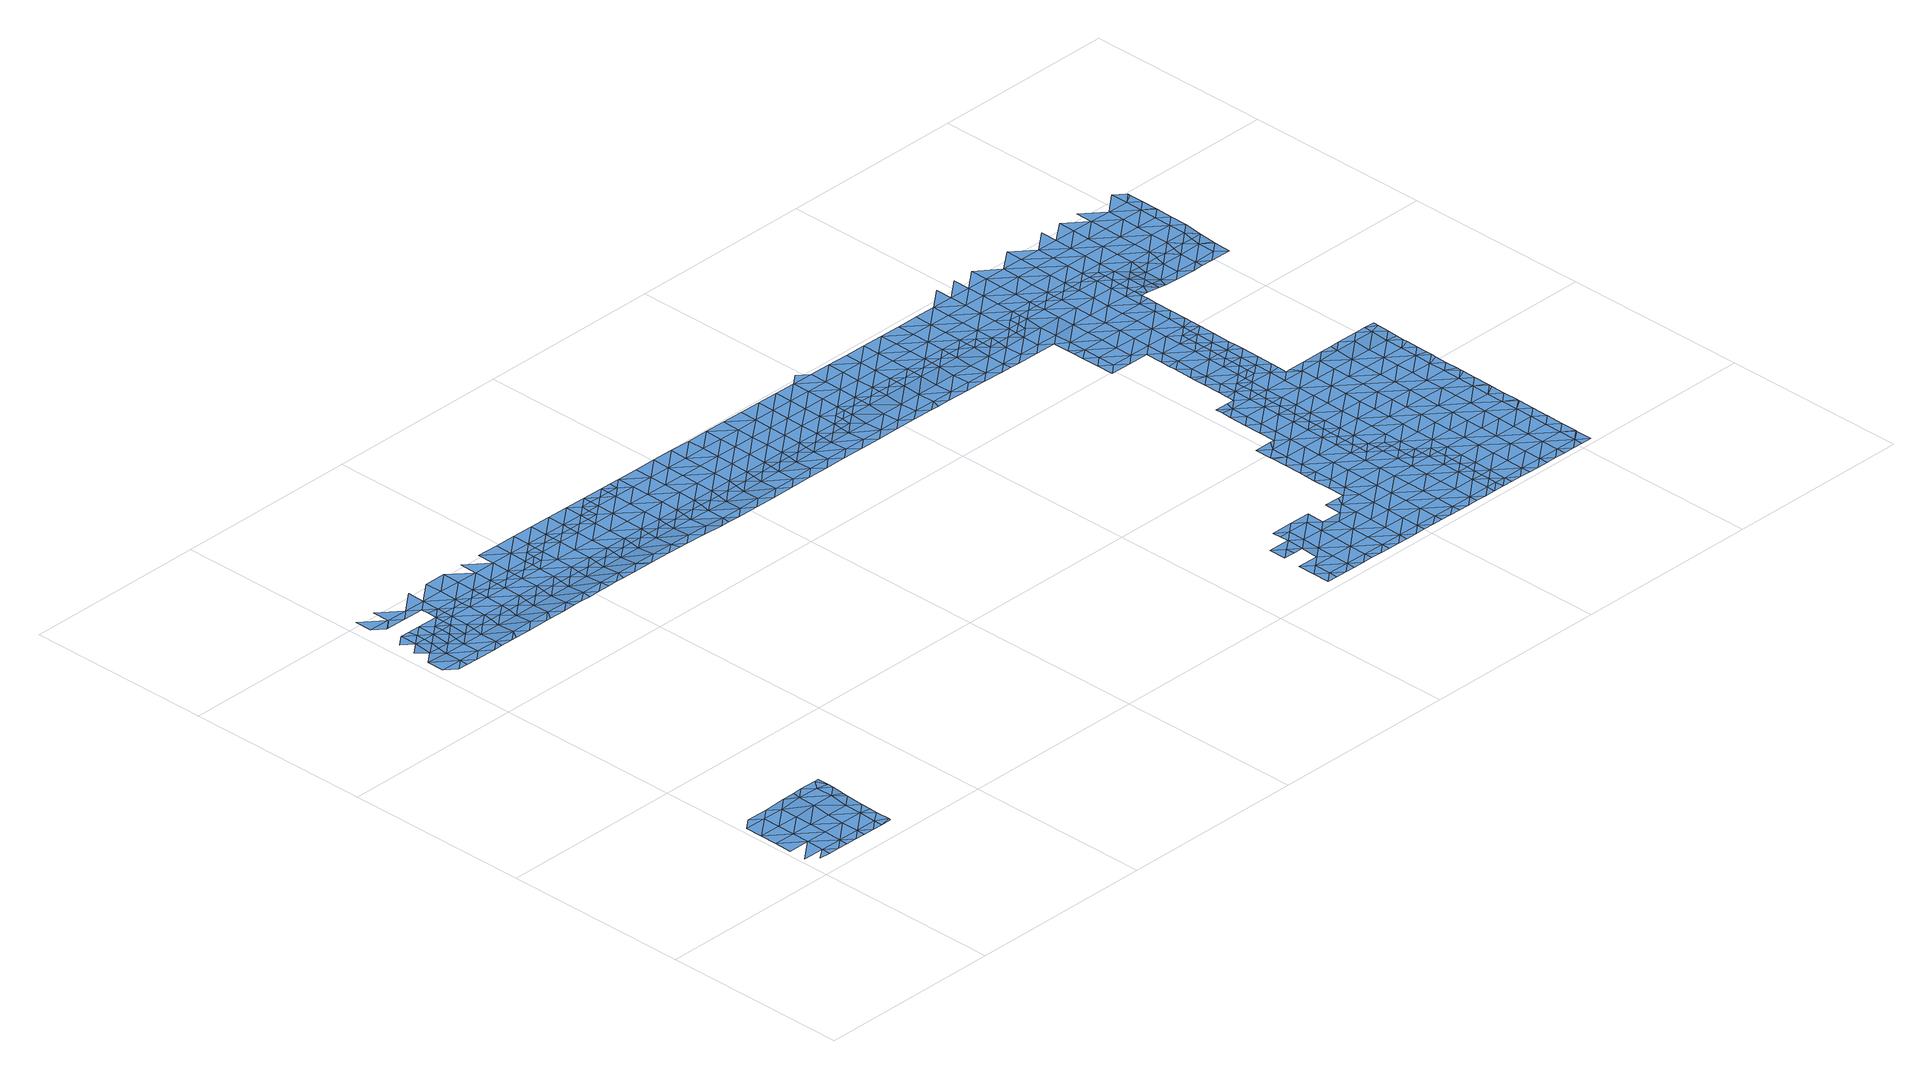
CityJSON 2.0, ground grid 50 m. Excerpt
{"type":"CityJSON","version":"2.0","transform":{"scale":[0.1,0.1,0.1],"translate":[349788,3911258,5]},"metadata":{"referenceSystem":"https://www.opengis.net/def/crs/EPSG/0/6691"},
"CityObjects":{
"waterbody1":{"type":"WaterBody","attributes":{"name":"7","class":"1140","function":"1","WaterBodyRiverFloodingRiskAttribute.description":"4","WaterBodyRiverFloodingRiskAttribute.rankOrg":"2","WaterBodyRiverFloodingRiskAttribute.adminType":"2","WaterBodyRiverFloodingRiskAttribute.scale":"L2"},"geometry":[{"type":"MultiSurface","lod":"1","boundaries":[[[0,1,2]],[[3,4,5]],[[6,1,5]],[[0,7,1]],[[8,3,9]],[[3,5,9]],[[9,10,8]],[[1,11,5]],[[11,1,7]],[[12,8,13]],[[13,8,10]],[[12,13,14]],[[5,15,9]],[[11,7,16]],[[5,11,15]],[[9,17,10]],[[13,18,14]],[[16,19,11]],[[9,15,20]],[[10,21,13]],[[19,22,11]],[[9,20,17]],[[11,23,15]],[[22,23,11]],[[21,10,17]],[[13,21,18]],[[15,23,20]],[[24,22,19]],[[24,25,22]],[[26,27,20]],[[17,27,21]],[[20,23,26]],[[17,20,27]],[[18,21,28]],[[25,29,22]],[[30,23,22]],[[21,31,28]],[[23,30,26]],[[31,21,27]],[[29,25,32]],[[30,22,29]],[[33,28,31]],[[32,34,29]],[[27,26,35]],[[27,36,31]],[[26,30,35]],[[35,36,27]],[[37,30,29]],[[38,33,31]],[[34,32,39]],[[37,29,34]],[[40,38,31]],[[37,41,30]],[[35,30,42]],[[40,31,36]],[[30,41,42]],[[36,35,43]],[[35,42,43]],[[40,44,38]],[[36,45,40]],[[46,36,43]],[[36,46,45]],[[47,40,45]],[[40,47,44]],[[44,47,48]]]}]},
"waterbody2":{"type":"WaterBody","attributes":{"name":"7","class":"1140","function":"1","WaterBodyRiverFloodingRiskAttribute.description":"4","WaterBodyRiverFloodingRiskAttribute.rankOrg":"1","WaterBodyRiverFloodingRiskAttribute.adminType":"2","WaterBodyRiverFloodingRiskAttribute.scale":"L2"},"geometry":[{"type":"MultiSurface","lod":"1","boundaries":[[[49,50,51]],[[49,51,52]],[[49,52,53]],[[54,50,49]],[[55,50,54]],[[56,57,58]],[[49,53,59]],[[60,55,54]],[[61,62,56]],[[56,62,57]],[[63,49,59]],[[54,49,63]],[[60,54,64]],[[57,62,65]],[[61,66,62]],[[64,54,67]],[[59,68,63]],[[54,63,67]],[[69,65,62]],[[69,62,66]],[[70,64,67]],[[68,71,63]],[[72,69,66]],[[67,73,70]],[[72,66,74]],[[67,63,71]],[[75,71,68]],[[76,73,67]],[[74,77,72]],[[78,69,72]],[[76,67,71]],[[75,79,71]],[[80,78,72]],[[80,72,77]],[[81,73,76]],[[82,76,71]],[[83,81,76]],[[71,79,82]],[[82,84,76]],[[79,85,82]],[[83,76,84]],[[85,86,82]],[[87,83,84]],[[88,84,82]],[[88,82,86]],[[87,84,89]],[[90,89,84]],[[90,84,88]],[[86,91,88]],[[92,89,90]],[[93,90,88]],[[94,92,90]],[[95,93,91]],[[88,91,93]],[[96,94,90]],[[96,90,93]],[[93,95,97]],[[98,94,96]],[[99,96,93]],[[97,99,93]],[[100,98,96]],[[101,99,97]],[[96,102,100]],[[102,96,99]],[[103,99,101]],[[104,100,102]],[[105,102,99]],[[103,105,99]],[[106,104,102]],[[107,105,103]],[[108,102,105]],[[106,102,108]],[[105,107,109]],[[110,106,108]],[[111,108,105]],[[108,112,110]],[[105,109,111]],[[113,112,108]],[[111,113,108]],[[109,114,111]],[[115,111,114]],[[116,112,113]],[[117,111,115]],[[118,116,113]],[[113,111,117]],[[119,117,115]],[[120,118,113]],[[117,120,113]],[[119,121,117]],[[122,118,120]],[[123,122,120]],[[120,117,124]],[[117,121,124]],[[125,123,120]],[[121,126,124]],[[120,124,125]],[[126,127,124]],[[128,123,125]],[[129,125,124]],[[129,124,127]],[[130,128,125]],[[131,130,125]],[[127,132,129]],[[125,129,131]],[[133,130,131]],[[134,131,129]],[[132,134,129]],[[135,133,131]],[[136,134,132]],[[137,131,134]],[[135,131,137]],[[138,134,136]],[[139,135,137]],[[140,137,134]],[[138,140,134]],[[137,141,139]],[[142,141,137]],[[140,142,137]],[[140,138,143]],[[144,141,142]],[[145,142,140]],[[143,145,140]],[[146,144,142]],[[145,147,142]],[[148,145,143]],[[142,147,146]],[[149,146,147]],[[150,147,145]],[[150,145,148]],[[147,151,149]],[[152,150,148]],[[153,151,147]],[[153,147,150]],[[154,150,152]],[[155,151,153]],[[156,153,150]],[[157,155,153]],[[150,154,156]],[[158,157,153]],[[158,153,156]],[[154,159,156]],[[160,157,158]],[[161,156,159]],[[162,160,158]],[[158,156,161]],[[163,162,158]],[[163,158,161]],[[159,164,161]],[[165,162,163]],[[166,163,161]],[[166,161,164]],[[163,167,165]],[[168,167,163]],[[166,168,163]],[[166,164,169]],[[170,167,168]],[[171,168,166]],[[171,166,169]],[[170,168,172]],[[171,173,168]],[[174,171,169]],[[172,168,173]],[[175,172,173]],[[176,173,171]],[[176,171,174]],[[173,177,175]],[[173,178,177]],[[173,176,178]],[[176,174,179]],[[180,177,178]],[[181,178,176]],[[182,180,178]],[[176,179,181]],[[183,182,178]],[[183,178,181]],[[179,184,181]],[[185,182,183]],[[186,181,184]],[[187,185,183]],[[183,181,186]],[[183,188,187]],[[188,183,186]],[[184,189,186]],[[190,191,192]],[[192,191,193]],[[194,187,188]],[[195,188,186]],[[195,186,189]],[[196,193,197]],[[193,191,197]],[[190,198,191]],[[194,188,199]],[[195,200,188]],[[201,195,189]],[[202,196,197]],[[198,203,191]],[[199,188,200]],[[204,205,206]],[[197,191,203]],[[205,204,207]],[[208,202,197]],[[209,199,200]],[[210,200,195]],[[198,211,203]],[[201,210,195]],[[212,205,207]],[[213,206,205]],[[197,203,208]],[[211,214,203]],[[209,200,215]],[[213,205,212]],[[210,216,200]],[[202,217,212]],[[218,210,201]],[[202,208,217]],[[200,216,215]],[[219,213,212]],[[220,203,214]],[[203,221,208]],[[219,212,217]],[[221,217,208]],[[213,222,223]],[[219,222,213]],[[224,225,226]],[[226,215,227]],[[215,216,227]],[[214,228,220]],[[221,203,220]],[[229,223,222]],[[230,216,210]],[[224,226,227]],[[231,210,218]],[[221,232,217]],[[217,233,219]],[[228,234,220]],[[235,229,222]],[[227,236,224]],[[219,237,222]],[[238,231,218]],[[227,216,230]],[[239,221,220]],[[233,237,219]],[[210,231,230]],[[217,232,233]],[[237,235,222]],[[227,240,236]],[[220,234,239]],[[241,232,221]],[[227,230,240]],[[234,242,239]],[[238,243,231]],[[244,241,221]],[[245,230,231]],[[244,221,239]],[[232,241,233]],[[246,236,240]],[[242,247,239]],[[248,235,237]],[[230,245,240]],[[237,233,249]],[[246,240,250]],[[231,243,245]],[[248,237,249]],[[239,251,244]],[[252,233,241]],[[238,253,243]],[[245,254,240]],[[249,233,252]],[[239,247,251]],[[244,255,241]],[[250,240,254]],[[251,255,244]],[[247,256,251]],[[257,249,252]],[[258,245,243]],[[259,252,241]],[[260,243,253]],[[261,250,254]],[[256,262,251]],[[263,259,241]],[[263,241,255]],[[245,264,254]],[[260,253,265]],[[258,264,245]],[[261,254,266]],[[243,260,258]],[[257,252,259]],[[251,267,255]],[[265,268,260]],[[251,262,269]],[[266,254,264]],[[255,270,263]],[[271,257,259]],[[272,257,271]],[[262,273,269]],[[260,274,258]],[[251,269,267]],[[275,259,263]],[[274,260,268]],[[276,266,264]],[[273,277,269]],[[270,255,267]],[[275,271,259]],[[272,271,278]],[[279,264,258]],[[280,274,268]],[[275,263,270]],[[276,264,281]],[[282,258,274]],[[278,271,283]],[[284,269,277]],[[284,285,269]],[[271,286,283]],[[258,282,279]],[[281,264,279]],[[287,284,277]],[[286,271,275]],[[267,269,285]],[[270,267,285]],[[288,282,274]],[[289,275,270]],[[290,274,280]],[[291,281,279]],[[283,292,293]],[[287,294,284]],[[283,286,292]],[[295,270,285]],[[296,297,293]],[[279,298,291]],[[296,293,292]],[[288,274,290]],[[299,285,284]],[[289,270,295]],[[300,301,297]],[[280,302,290]],[[279,282,303]],[[286,275,304]],[[300,297,296]],[[304,275,289]],[[284,294,299]],[[305,301,300]],[[292,286,304]],[[282,288,303]],[[298,279,303]],[[306,288,290]],[[294,307,299]],[[302,306,290]],[[308,305,309]],[[295,285,310]],[[305,300,309]],[[295,311,289]],[[312,313,308]],[[314,292,304]],[[315,298,303]],[[285,299,310]],[[309,312,308]],[[296,292,316]],[[296,317,300]],[[313,312,318]],[[319,303,288]],[[307,320,299]],[[316,292,314]],[[311,295,310]],[[300,317,309]],[[312,321,318]],[[303,322,315]],[[289,323,304]],[[324,318,321]],[[317,296,316]],[[299,325,310]],[[326,289,311]],[[302,327,306]],[[288,306,319]],[[317,328,309]],[[309,329,312]],[[303,330,322]],[[299,320,325]],[[310,331,311]],[[289,326,323]],[[314,332,316]],[[303,319,330]],[[324,321,333]],[[314,304,332]],[[320,334,325]],[[327,335,306]],[[336,333,321]],[[331,310,325]],[[337,326,311]],[[304,323,332]],[[306,338,319]],[[339,322,330]],[[316,340,317]],[[309,328,329]],[[332,340,316]],[[341,336,321]],[[321,312,341]],[[338,330,319]],[[334,342,325]],[[337,323,326]],[[343,335,327]],[[344,311,331]],[[317,345,328]],[[312,329,341]],[[330,346,339]],[[340,345,317]],[[338,306,335]],[[337,311,344]],[[325,347,331]],[[345,348,328]],[[328,349,329]],[[343,350,335]],[[330,351,346]],[[325,342,352]],[[353,336,354]],[[332,323,355]],[[336,341,354]],[[356,344,331]],[[330,338,351]],[[329,349,341]],[[323,337,355]],[[357,345,340]],[[342,358,352]],[[347,325,352]],[[350,359,335]],[[347,356,331]],[[356,337,344]],[[360,353,361]],[[340,332,362]],[[353,354,361]],[[362,332,355]],[[335,363,338]],[[364,346,351]],[[328,348,349]],[[365,357,340]],[[338,366,351]],[[360,367,368]],[[369,348,345]],[[359,363,335]],[[367,360,361]],[[358,370,352]],[[371,369,345]],[[372,373,341]],[[345,357,371]],[[337,374,355]],[[375,364,351]],[[376,377,368]],[[356,374,337]],[[378,361,354]],[[340,362,365]],[[379,359,350]],[[380,375,351]],[[341,349,372]],[[354,341,373]],[[369,381,348]],[[338,363,366]],[[358,382,370]],[[355,383,362]],[[351,366,380]],[[381,384,348]],[[348,384,349]],[[347,352,385]],[[368,367,376]],[[385,352,370]],[[386,377,376]],[[374,387,355]],[[388,356,347]],[[389,367,361]],[[390,357,365]],[[383,391,362]],[[392,388,347]],[[384,393,349]],[[392,347,385]],[[391,394,362]],[[362,394,365]],[[395,386,376]],[[355,387,383]],[[393,396,349]],[[378,354,373]],[[378,389,361]],[[397,366,363]],[[389,376,367]],[[372,349,396]],[[398,390,365]],[[399,374,356]],[[400,399,356]],[[396,401,372]],[[402,373,372]],[[379,403,359]],[[400,356,388]],[[398,365,394]],[[401,402,372]],[[398,404,390]],[[359,405,363]],[[363,406,397]],[[407,383,387]],[[399,408,374]],[[409,387,374]],[[395,376,410]],[[411,412,413]],[[414,410,376]],[[408,409,374]],[[389,414,376]],[[415,378,373]],[[416,415,373]],[[405,406,363]],[[373,402,416]],[[417,403,379]],[[409,418,387]],[[387,419,407]],[[420,421,412]],[[411,420,412]],[[418,419,387]],[[415,422,378]],[[423,389,378]],[[359,403,405]],[[413,424,411]],[[422,423,378]],[[414,425,410]],[[425,426,427]],[[421,428,429]],[[420,428,421]],[[423,430,389]],[[431,414,389]],[[427,410,425]],[[430,431,389]],[[432,406,405]],[[433,429,428]],[[434,420,411]],[[425,435,426]],[[426,435,436]],[[417,437,403]],[[428,438,433]],[[431,439,414]],[[433,438,417]],[[434,411,424]],[[439,440,414]],[[414,440,425]],[[403,441,405]],[[436,442,443]],[[432,405,444]],[[438,437,417]],[[440,445,425]],[[443,442,446]],[[442,436,435]],[[445,447,425]],[[448,449,446]],[[428,420,450]],[[435,425,447]],[[441,403,437]],[[428,451,438]],[[424,452,434]],[[420,434,450]],[[444,405,441]],[[446,442,448]],[[449,453,454]],[[451,428,450]],[[454,453,455]],[[449,448,453]],[[456,444,441]],[[442,435,457]],[[458,444,456]],[[435,447,457]],[[459,460,438]],[[452,461,434]],[[459,438,451]],[[455,462,452]],[[463,458,464]],[[464,458,456]],[[437,438,460]],[[437,465,441]],[[457,447,466]],[[455,453,462]],[[467,442,457]],[[460,465,437]],[[448,468,453]],[[462,461,452]],[[448,442,468]],[[441,465,456]],[[450,434,469]],[[456,470,464]],[[468,442,467]],[[466,471,457]],[[472,459,451]],[[453,473,462]],[[434,461,469]],[[468,473,453]],[[451,450,472]],[[474,470,456]],[[471,466,475]],[[471,476,457]],[[472,450,469]],[[467,457,476]],[[459,477,460]],[[476,478,467]],[[462,479,461]],[[472,477,459]],[[456,465,474]],[[478,480,467]],[[468,467,480]],[[462,473,481]],[[480,482,468]],[[477,483,460]],[[460,484,465]],[[485,470,474]],[[482,486,468]],[[468,486,473]],[[483,484,460]],[[462,481,479]],[[465,484,474]],[[469,461,487]],[[488,489,473]],[[473,489,481]],[[474,490,485]],[[487,461,479]],[[472,469,487]],[[473,486,488]],[[489,491,481]],[[492,490,474]],[[491,493,481]],[[481,493,479]],[[477,472,494]],[[494,472,487]],[[474,484,492]],[[495,487,479]],[[496,497,477]],[[493,495,479]],[[496,477,494]],[[483,477,497]],[[498,490,492]],[[499,494,487]],[[484,500,492]],[[484,483,500]],[[495,493,501]],[[502,499,487]],[[502,487,495]],[[494,499,496]],[[498,492,503]],[[483,497,500]],[[504,503,492]],[[501,505,495]],[[496,506,497]],[[492,500,504]],[[495,507,502]],[[508,507,495]],[[508,495,505]],[[506,496,499]],[[506,509,497]],[[497,510,500]],[[511,499,502]],[[512,503,504]],[[507,511,502]],[[509,510,497]],[[513,506,499]],[[513,499,511]],[[512,504,514]],[[504,500,515]],[[513,516,506]],[[515,500,510]],[[504,515,514]],[[509,506,517]],[[517,506,516]],[[517,518,509]],[[509,519,510]],[[509,518,519]],[[520,514,515]],[[521,522,510]],[[510,522,515]],[[510,519,521]],[[523,520,515]],[[522,523,515]],[[523,524,520]]]}]},
"waterbody3":{"type":"WaterBody","attributes":{"name":"7","class":"1140","function":"1","WaterBodyRiverFloodingRiskAttribute.description":"4","WaterBodyRiverFloodingRiskAttribute.rankOrg":"2","WaterBodyRiverFloodingRiskAttribute.adminType":"2","WaterBodyRiverFloodingRiskAttribute.scale":"L2"},"geometry":[{"type":"MultiSurface","lod":"1","boundaries":[[[56,525,55]],[[526,56,55]],[[526,55,60]],[[61,56,526]],[[60,64,526]],[[526,66,61]],[[526,64,66]],[[66,64,527]],[[527,64,70]],[[74,66,527]],[[70,73,527]],[[77,74,527]],[[73,77,527]],[[528,77,73]],[[81,528,73]],[[77,529,80]],[[528,529,77]],[[78,80,529]],[[81,83,528]],[[530,78,529]],[[531,528,83]],[[532,530,529]],[[529,528,531]],[[531,83,87]],[[533,529,531]],[[532,529,533]],[[87,89,531]],[[534,532,533]],[[533,531,535]],[[531,89,535]],[[534,533,536]],[[92,535,89]],[[537,536,533]],[[533,535,537]],[[92,94,535]],[[538,536,537]],[[539,537,535]],[[539,535,94]],[[540,538,537]],[[98,539,94]],[[540,537,541]],[[537,539,541]],[[98,100,539]],[[542,540,541]],[[543,539,100]],[[541,539,543]],[[542,541,544]],[[100,104,543]],[[544,541,545]],[[541,543,545]],[[104,106,543]],[[546,544,545]],[[547,543,106]],[[545,543,547]],[[546,545,548]],[[547,106,110]],[[548,545,549]],[[545,547,549]],[[110,112,547]],[[550,548,549]],[[112,551,547]],[[549,547,551]],[[550,549,552]],[[116,551,112]],[[549,553,552]],[[549,551,553]],[[116,118,551]],[[554,552,555]],[[552,553,555]],[[556,554,555]],[[551,557,553]],[[557,551,118]],[[558,556,555]],[[122,557,118]],[[555,559,558]],[[553,557,560]],[[555,553,561]],[[122,123,557]],[[561,553,560]],[[559,555,561]],[[557,562,560]],[[562,557,123]],[[563,559,561]],[[128,562,123]],[[563,561,564]],[[560,562,565]],[[561,560,566]],[[128,130,562]],[[561,566,564]],[[560,565,566]],[[562,567,565]],[[567,562,130]],[[568,564,566]],[[133,567,130]],[[568,566,569]],[[565,567,570]],[[566,565,571]],[[133,135,567]],[[571,565,570]],[[569,566,571]],[[567,572,570]],[[572,567,135]],[[573,569,571]],[[574,571,570]],[[572,135,139]],[[573,571,575]],[[570,572,576]],[[139,141,572]],[[571,574,575]],[[570,576,574]],[[141,577,572]],[[572,578,576]],[[579,575,580]],[[575,574,580]],[[581,579,580]],[[576,578,574]],[[144,577,141]],[[582,581,580]],[[572,577,578]],[[583,580,574]],[[584,582,580]],[[144,146,577]],[[585,574,578]],[[583,584,580]],[[583,574,585]],[[586,577,146]],[[586,587,577]],[[587,585,578]],[[578,577,587]],[[588,584,583]],[[146,149,586]],[[589,583,585]],[[149,151,586]],[[588,583,590]],[[585,587,591]],[[589,585,591]],[[151,592,586]],[[590,583,589]],[[586,593,587]],[[587,593,591]],[[155,592,151]],[[594,590,589]],[[595,590,594]],[[586,592,593]],[[155,157,592]],[[591,593,596]],[[589,591,597]],[[597,591,596]],[[594,589,597]],[[598,592,157]],[[160,598,157]],[[593,592,599]],[[594,597,600]],[[596,593,599]],[[592,598,599]],[[160,162,598]],[[601,596,599]],[[602,600,597]],[[597,596,603]],[[603,596,601]],[[604,598,162]],[[598,605,599]],[[605,601,599]],[[165,604,162]],[[597,603,602]],[[606,603,601]],[[598,604,605]],[[165,167,604]],[[606,601,605]],[[607,602,603]],[[167,608,604]],[[609,605,604]],[[610,603,606]],[[607,603,610]],[[611,606,605]],[[170,608,167]],[[611,610,606]],[[604,608,609]],[[170,172,608]],[[611,605,609]],[[612,607,610]],[[613,612,610]],[[613,610,611]],[[614,615,608]],[[608,172,614]],[[609,608,615]],[[614,172,175]],[[615,616,609]],[[617,613,611]],[[611,609,616]],[[175,177,614]],[[616,617,611]],[[618,612,613]],[[177,619,614]],[[620,615,614]],[[618,613,617]],[[615,621,616]],[[177,180,619]],[[614,619,620]],[[180,182,619]],[[615,620,621]],[[617,616,622]],[[622,616,621]],[[618,617,622]],[[623,620,619]],[[624,619,182]],[[185,624,182]],[[618,622,625]],[[623,619,624]],[[621,620,626]],[[185,187,624]],[[626,620,623]],[[627,625,622]],[[622,621,627]],[[627,621,626]],[[628,624,187]],[[624,629,623]],[[625,627,630]],[[187,194,628]],[[629,624,628]],[[629,631,623]],[[626,623,631]],[[626,632,627]],[[194,199,628]],[[627,633,630]],[[634,629,628]],[[626,631,632]],[[628,199,635]],[[636,631,629]],[[627,632,633]],[[635,199,209]],[[628,635,634]],[[209,215,635]],[[629,634,636]],[[632,631,637]],[[225,634,635]],[[226,225,635]],[[637,638,632]],[[635,215,226]],[[631,636,637]],[[633,632,638]],[[639,634,225]],[[639,640,634]],[[636,634,640]],[[636,641,637]],[[639,225,224]],[[640,641,636]],[[224,236,639]],[[641,642,637]],[[638,637,642]],[[236,643,639]],[[644,640,639]],[[640,644,641]],[[236,246,643]],[[639,643,644]],[[641,645,642]],[[644,645,641]],[[246,250,643]],[[646,644,643]],[[647,642,648]],[[642,645,648]],[[643,250,649]],[[649,250,261]],[[646,643,649]],[[646,650,644]],[[645,644,650]],[[645,651,648]],[[261,266,649]],[[645,650,651]],[[649,652,646]],[[649,266,653]],[[654,650,646]],[[653,266,276]],[[652,649,653]],[[650,654,651]],[[276,281,653]],[[654,646,652]],[[651,654,655]],[[652,653,656]],[[653,281,656]],[[652,657,654]],[[656,281,291]],[[652,656,658]],[[654,659,655]],[[291,298,656]],[[652,658,657]],[[659,654,657]],[[298,660,656]],[[658,656,660]],[[660,298,315]],[[657,658,661]],[[658,660,661]],[[315,322,660]],[[657,661,662]],[[659,657,663]],[[663,657,662]],[[322,664,660]],[[665,662,661]],[[661,660,665]],[[322,339,664]],[[660,664,665]],[[662,666,663]],[[339,346,664]],[[662,665,666]],[[667,665,664]],[[346,667,664]],[[663,666,668]],[[665,669,666]],[[346,364,667]],[[670,669,665]],[[666,669,668]],[[665,667,670]],[[364,375,667]],[[671,375,380]],[[380,366,671]],[[668,669,672]],[[366,397,671]],[[670,667,673]],[[667,375,673]],[[375,671,673]],[[397,406,671]],[[669,670,674]],[[674,670,673]],[[675,676,669]],[[406,677,671]],[[671,677,673]],[[669,674,675]],[[672,669,676]],[[432,677,406]],[[678,673,677]],[[674,679,675]],[[674,673,679]],[[679,673,678]],[[432,458,677]],[[675,680,676]],[[458,432,444]],[[458,463,677]],[[678,677,463]],[[680,675,679]],[[676,680,681]],[[679,678,682]],[[683,676,681]],[[678,463,682]],[[682,463,464]],[[684,681,680]],[[679,682,685]],[[680,679,686]],[[464,470,682]],[[686,679,685]],[[687,685,682]],[[684,680,686]],[[470,687,682]],[[688,681,684]],[[685,689,686]],[[485,687,470]],[[687,689,685]],[[690,684,686]],[[689,691,686]],[[485,490,687]],[[490,692,687]],[[687,692,689]],[[686,691,690]],[[693,684,690]],[[498,692,490]],[[692,694,689]],[[689,695,691]],[[694,695,689]],[[691,695,690]],[[498,503,692]],[[693,690,696]],[[696,690,695]],[[692,697,694]],[[698,697,692]],[[692,503,698]],[[694,697,695]],[[512,698,503]],[[695,699,696]],[[697,699,695]],[[512,514,698]],[[700,697,698]],[[696,699,701]],[[700,699,697]],[[702,696,701]],[[698,514,703]],[[517,704,518]],[[514,520,703]],[[698,703,700]],[[699,705,701]],[[518,706,519]],[[518,704,706]],[[520,524,703]],[[707,702,701]],[[521,708,522]],[[521,519,708]],[[699,700,705]],[[704,709,706]],[[519,706,708]],[[524,710,703]],[[708,711,522]],[[707,701,705]],[[711,524,523]],[[703,712,700]],[[713,708,706]],[[523,522,711]],[[714,706,709]],[[712,705,700]],[[711,710,524]],[[706,714,713]],[[715,711,708]],[[716,715,708]],[[712,703,710]],[[708,713,716]],[[707,705,717]],[[711,718,710]],[[718,711,715]],[[705,712,717]],[[718,719,710]],[[710,720,712]],[[707,717,721]],[[715,722,718]],[[719,720,710]],[[720,717,712]],[[723,707,721]],[[722,724,718]],[[718,725,719]],[[725,718,724]],[[717,720,726]],[[721,717,727]],[[719,728,720]],[[717,726,727]],[[724,729,725]],[[730,721,727]],[[720,731,726]],[[719,725,728]],[[729,732,725]],[[720,728,731]],[[731,733,726]],[[726,734,727]],[[734,730,727]],[[735,736,725]],[[725,732,735]],[[728,736,731]],[[726,733,734]],[[728,725,736]],[[732,737,735]],[[731,738,733]],[[737,739,735]],[[731,736,740]],[[734,733,738]],[[739,741,735]],[[742,736,735]],[[731,740,738]],[[743,734,744]],[[745,741,739]],[[734,738,744]],[[742,735,741]],[[740,736,742]],[[745,746,741]],[[738,747,744]],[[740,742,748]],[[738,740,747]],[[749,742,741]],[[746,749,741]],[[740,748,747]],[[749,750,742]],[[742,750,748]],[[751,752,744]],[[744,747,751]],[[753,747,748]],[[750,753,748]],[[754,747,753]],[[751,747,755]],[[747,754,755]],[[756,752,751]],[[751,755,757]],[[756,751,757]]]}]},
"waterbody4":{"type":"WaterBody","attributes":{"name":"7","class":"1140","function":"1","WaterBodyRiverFloodingRiskAttribute.description":"4","WaterBodyRiverFloodingRiskAttribute.rankOrg":"1","WaterBodyRiverFloodingRiskAttribute.adminType":"2","WaterBodyRiverFloodingRiskAttribute.scale":"L2"},"geometry":[{"type":"MultiSurface","lod":"1","boundaries":[[[758,759,760]],[[760,759,761]],[[762,759,758]],[[763,759,762]],[[759,764,765]],[[764,759,763]],[[764,763,766]],[[530,767,78]],[[768,767,766]],[[768,78,767]],[[769,770,764]],[[764,766,769]],[[767,769,766]],[[530,532,767]],[[767,771,769]],[[771,767,532]],[[771,532,534]],[[772,769,771]],[[534,536,771]],[[773,769,772]],[[771,774,772]],[[771,536,775]],[[776,773,772]],[[538,775,536]],[[774,771,775]],[[538,540,775]],[[772,774,776]],[[777,774,775]],[[778,775,540]],[[777,776,774]],[[778,540,542]],[[777,775,778]],[[542,544,778]],[[779,780,777]],[[778,544,781]],[[777,778,779]],[[781,544,546]],[[778,781,779]],[[546,548,781]],[[782,779,781]],[[781,548,783]],[[779,782,784]],[[783,548,550]],[[782,781,783]],[[550,554,783]],[[785,784,782]],[[556,782,783]],[[554,556,783]],[[550,552,554]],[[786,785,782]],[[787,782,556]],[[787,556,558]],[[786,782,787]],[[558,559,787]],[[559,788,787]],[[789,786,787]],[[788,559,563]],[[789,787,788]],[[563,564,788]],[[788,564,790]],[[789,788,791]],[[564,568,790]],[[788,790,791]],[[568,569,790]],[[792,791,790]],[[790,569,793]],[[793,569,573]],[[792,790,793]],[[573,575,793]],[[581,792,793]],[[579,581,793]],[[793,575,579]],[[794,792,581]],[[794,581,582]],[[582,584,794]],[[795,794,584]],[[588,795,584]],[[588,590,795]],[[795,590,595]]]}]},
"waterbody5":{"type":"WaterBody","attributes":{"name":"7","class":"1140","function":"1","WaterBodyRiverFloodingRiskAttribute.description":"4","WaterBodyRiverFloodingRiskAttribute.rankOrg":"2","WaterBodyRiverFloodingRiskAttribute.adminType":"2","WaterBodyRiverFloodingRiskAttribute.scale":"L2"},"geometry":[{"type":"MultiSurface","lod":"1","boundaries":[[[796,797,798]],[[799,797,796]],[[800,797,799]],[[801,797,800]],[[801,800,802]],[[802,800,803]],[[804,802,803]],[[802,804,805]],[[804,806,805]],[[804,807,806]],[[806,807,808]],[[807,809,808]],[[810,809,807]],[[810,811,809]],[[812,811,810]],[[812,813,811]],[[812,388,813]],[[400,388,812]],[[408,399,814]],[[812,814,399]],[[814,409,408]],[[814,815,409]],[[810,815,814]],[[799,815,810]],[[418,409,815]],[[407,419,816]],[[419,796,816]],[[815,796,419]],[[407,816,383]],[[391,383,816]],[[357,390,817]],[[398,394,818]],[[818,394,816]],[[819,820,821]],[[819,822,820]],[[823,822,824]],[[824,825,823]],[[826,827,825]],[[826,828,827]],[[829,827,828]],[[829,830,827]],[[831,830,829]],[[830,831,808]],[[831,832,808]],[[833,834,835]],[[834,833,836]],[[837,838,836]],[[837,839,838]],[[840,841,842]],[[843,844,840]],[[843,845,844]],[[846,847,848]],[[847,846,849]],[[486,849,846]],[[482,849,486]],[[482,480,849]],[[466,447,850]],[[447,445,850]],[[445,440,850]],[[488,846,489]],[[846,851,489]],[[491,489,851]],[[505,501,851]],[[848,505,851]],[[817,369,371]],[[852,853,854]],[[854,853,855]],[[853,856,855]],[[857,856,853]],[[857,858,856]],[[857,859,858]],[[856,858,860]],[[860,858,861]],[[861,858,862]],[[858,844,862]],[[844,858,863]],[[864,861,862]],[[865,861,864]],[[866,861,865]],[[866,867,861]],[[866,868,867]],[[869,867,868]],[[870,867,869]],[[870,871,867]],[[872,871,870]],[[872,873,871]],[[873,872,874]],[[873,874,875]],[[876,849,877]],[[877,849,878]],[[879,877,878]],[[878,880,879]],[[880,878,476]],[[478,476,878]],[[480,478,878]],[[476,471,880]],[[471,475,880]],[[880,475,881]],[[475,850,881]],[[850,882,881]],[[883,881,882]],[[881,883,884]],[[884,883,885]],[[886,885,883]],[[886,887,885]],[[854,887,886]],[[888,854,886]],[[889,854,888]],[[889,890,854]],[[891,890,889]],[[890,891,892]],[[892,891,893]],[[894,892,893]],[[895,892,894]],[[894,896,895]],[[894,897,896]],[[896,898,895]],[[899,898,896]],[[900,898,899]],[[901,898,900]],[[900,902,901]],[[895,898,903]],[[892,895,890]],[[852,890,895]],[[891,889,904]],[[905,891,904]],[[906,891,905]],[[906,905,396]],[[401,396,905]],[[416,402,904]],[[904,415,416]],[[904,907,415]],[[904,888,907]],[[422,415,907]],[[430,423,908]],[[907,908,423]],[[907,886,908]],[[908,886,882]],[[908,882,431]],[[439,431,882]],[[439,882,440]],[[908,431,430]],[[907,423,422]],[[905,402,401]],[[817,909,369]],[[889,888,904]],[[907,888,886]],[[885,887,910]],[[855,910,887]],[[911,885,910]],[[912,885,911]],[[910,875,911]],[[875,910,873]],[[910,856,873]],[[881,913,914]],[[884,885,912]],[[881,884,913]],[[882,886,883]],[[880,881,914]],[[914,879,880]],[[873,856,871]],[[867,871,860]],[[864,862,915]],[[845,915,862]],[[867,860,861]],[[871,856,860]],[[855,856,910]],[[854,855,887]],[[854,890,852]],[[859,857,853]],[[852,895,903]],[[858,859,863]],[[863,916,844]],[[898,917,903]],[[844,916,841]],[[898,901,917]],[[901,902,918]],[[900,899,902]],[[899,896,897]],[[894,893,897]],[[891,906,893]],[[381,909,384]],[[396,393,906]],[[882,850,440]],[[466,850,475]],[[878,849,480]],[[488,486,846]],[[848,851,846]],[[876,847,849]],[[869,868,919]],[[844,845,862]],[[840,844,841]],[[920,842,841]],[[921,922,839]],[[839,922,838]],[[834,836,838]],[[834,923,835]],[[924,835,923]],[[925,924,923]],[[926,925,923]],[[927,808,832]],[[830,823,827]],[[823,830,928]],[[928,830,809]],[[929,928,809]],[[820,928,929]],[[813,820,929]],[[930,820,813]],[[821,820,930]],[[817,931,909]],[[930,382,932]],[[370,382,930]],[[385,370,930]],[[392,385,813]],[[813,385,930]],[[928,820,823]],[[933,829,828]],[[823,825,827]],[[823,820,822]],[[391,816,394]],[[419,418,815]],[[812,399,400]],[[813,388,392]],[[929,811,813]],[[812,810,814]],[[809,811,929]],[[807,799,810]],[[807,803,799]],[[809,830,808]],[[806,808,927]],[[806,927,805]],[[805,926,802]],[[807,804,803]],[[934,801,802]],[[800,799,803]],[[799,796,815]],[[798,797,801]],[[935,798,936]],[[816,796,818]],[[935,936,937]],[[938,931,937]],[[398,818,404]],[[390,404,817]],[[909,931,938]],[[381,369,909]],[[371,357,817]],[[404,931,817]],[[932,821,930]],[[818,931,404]],[[818,937,931]],[[937,818,935]],[[796,935,818]],[[796,798,935]],[[501,493,851]],[[493,491,851]],[[393,384,906]],[[909,906,384]],[[906,909,893]],[[909,938,893]],[[893,938,897]],[[938,937,897]],[[937,936,897]],[[897,936,899]],[[936,902,899]],[[936,801,902]],[[936,798,801]],[[902,801,934]],[[934,918,902]],[[934,834,918]],[[923,834,934]],[[926,923,934]],[[802,926,934]],[[918,834,901]],[[901,834,838]],[[901,838,917]],[[917,838,922]],[[917,922,841]],[[922,920,841]],[[922,921,920]],[[916,917,841]],[[916,903,917]],[[863,903,916]],[[859,903,863]],[[903,859,852]],[[853,852,859]],[[402,905,904]],[[831,939,832]],[[939,831,940]],[[940,831,941]],[[942,941,829]],[[942,829,943]],[[933,943,829]],[[944,945,805]],[[805,945,946]],[[926,805,946]],[[947,926,946]],[[926,947,925]],[[805,927,944]],[[927,948,944]],[[948,927,949]],[[927,832,949]],[[939,949,832]],[[941,831,829]]]}]},
"waterbody6":{"type":"WaterBody","attributes":{"name":"7","class":"1140","function":"1","WaterBodyRiverFloodingRiskAttribute.description":"4","WaterBodyRiverFloodingRiskAttribute.rankOrg":"1","WaterBodyRiverFloodingRiskAttribute.adminType":"2","WaterBodyRiverFloodingRiskAttribute.scale":"L2"},"geometry":[{"type":"MultiSurface","lod":"1","boundaries":[[[950,951,952]],[[951,950,953]],[[745,739,954]],[[954,739,955]],[[951,954,955]],[[955,739,737]],[[956,955,732]],[[724,722,957]],[[729,956,732]],[[958,952,951]],[[959,713,714]],[[954,746,745]],[[713,959,957]],[[956,957,959]],[[957,956,724]],[[959,960,961]],[[955,958,951]],[[952,958,961]],[[729,724,956]],[[960,714,709]],[[714,960,959]],[[716,713,957]],[[737,732,955]],[[955,956,958]],[[956,959,958]],[[716,957,715]],[[722,715,957]],[[961,958,959]],[[951,962,954]],[[962,963,954]],[[964,954,963]],[[962,951,953]],[[964,746,954]],[[962,965,963]],[[962,953,965]]]}]}
},
"vertices":[
[60,46,13],[60,69,13],[31,47,13],[5,163,13],[4,117,13],[61,116,13],[3,70,13],[88,46,13],[5,209,13],[62,162,13],[62,208,13],[117,68,13],[6,255,13],[63,254,13],[35,278,13],[118,115,13],[116,45,13],[119,207,13],[92,277,13],[145,45,13],[118,161,13],[120,253,13],[174,67,13],[174,114,13],[173,44,13],[202,44,13],[175,160,13],[176,206,19],[149,276,16],[230,67,13],[231,113,13],[177,252,19],[230,43,13],[183,275,18],[259,50,13],[232,159,13],[233,205,19],[259,89,13],[205,275,19],[258,43,13],[233,251,19],[260,108,13],[260,135,13],[261,182,16],[251,274,19],[262,228,19],[261,195,17],[262,243,19],[262,274,19],
[79,1225,8],[23,1272,7],[22,1226,8],[50,1202,8],[78,1202,8],[80,1271,6],[52,1295,10],[53,1341,13],[54,1387,13],[25,1364,13],[107,1201,8],[80,1294,10],[81,1340,13],[82,1363,13],[136,1224,8],[109,1294,10],[78,1387,13],[110,1340,13],[137,1270,6],[164,1200,8],[110,1386,13],[137,1293,10],[193,1223,8],[138,1362,13],[166,1293,10],[138,1339,13],[189,1200,9],[194,1269,6],[166,1339,13],[167,1385,13],[221,1199,9],[167,1362,13],[194,1292,10],[250,1222,9],[222,1292,10],[250,1268,6],[237,1199,9],[278,1198,9],[251,1291,10],[306,1221,10],[279,1291,10],[307,1267,6],[335,1197,10],[308,1290,10],[363,1220,10],[336,1290,10],[347,1197,10],[364,1266,7],[391,1196,10],[364,1289,10],[420,1219,10],[393,1289,10],[425,1196,11],[421,1265,7],[448,1196,11],[421,1288,10],[477,1218,11],[450,1288,10],[474,1195,11],[478,1264,7],[505,1195,11],[478,1287,10],[534,1217,12],[506,1287,10],[534,1263,8],[536,1194,12],[562,1194,12],[535,1287,10],[591,1216,12],[563,1286,10],[584,1193,12],[591,1262,8],[619,1193,12],[592,1286,11],[620,1285,11],[647,1215,12],[648,1262,8],[667,1192,12],[675,1192,12],[648,1285,11],[704,1214,12],[677,1284,11],[705,1261,8],[732,1191,12],[705,1284,11],[761,1213,12],[734,1283,11],[769,1190,12],[762,1260,9],[789,1190,12],[762,1283,11],[818,1212,12],[791,1282,11],[819,1259,8],[846,1189,11],[819,1282,11],[875,1212,10],[847,1281,11],[875,1258,8],[903,1188,8],[876,1281,11],[931,1211,7],[904,1280,11],[927,1188,8],[932,1257,6],[959,1187,7],[933,1280,10],[988,1210,7],[961,1279,10],[989,1256,5],[1016,1186,8],[989,1279,9],[1045,1209,8],[1018,1278,10],[1046,1255,6],[1073,1185,8],[1046,1278,10],[1102,1208,9],[1075,1278,10],[1103,1254,7],[1130,1184,9],[1103,1277,10],[1159,1207,9],[1131,1277,10],[1159,1253,8],[1187,1183,10],[1160,1276,11],[1215,1206,11],[1188,1276,11],[1216,1252,9],[1243,1182,11],[1217,1275,11],[1272,1205,11],[1245,1275,11],[1273,1251,10],[1300,1181,12],[1273,1274,12],[1329,1204,12],[1302,1274,12],[1330,1250,10],[1357,1180,12],[1707,19,13],[1707,42,13],[1679,19,13],[1679,65,13],[1330,1273,12],[1386,1203,12],[1680,112,13],[1708,88,13],[1735,18,13],[1359,1273,12],[1387,1249,10],[1414,1179,12],[1737,111,13],[1764,41,13],[1681,158,15],[1710,181,15],[1682,204,15],[1712,157,15],[1765,87,13],[1387,1272,12],[1443,1202,12],[1764,18,13],[1738,157,15],[1739,203,15],[1792,17,13],[1415,1272,12],[1443,1248,10],[1766,133,13],[1471,1178,12],[1767,180,15],[1821,40,13],[1822,86,13],[1767,226,15],[1739,226,15],[1445,1318,13],[1416,1318,13],[1416,1295,13],[1444,1294,13],[1821,17,13],[1739,249,15],[1500,1247,10],[1499,1201,12],[1823,132,13],[1823,179,15],[1849,16,13],[1796,248,15],[1473,1317,13],[1824,225,15],[1527,1178,12],[1878,39,13],[1501,1294,13],[1879,132,13],[1877,16,13],[1556,1200,12],[1879,85,13],[1557,1246,10],[1501,1317,13],[1906,15,13],[1853,248,15],[1852,201,15],[1530,1316,13],[1935,38,13],[1880,178,13],[1584,1177,12],[1558,1293,13],[1935,84,13],[1934,15,13],[1909,200,13],[1614,1245,10],[1937,177,13],[1613,1199,12],[1558,1316,13],[1963,15,13],[1936,131,13],[1615,1292,13],[1606,1176,12],[1587,1315,13],[1992,83,13],[1641,1176,12],[1991,37,13],[1993,130,13],[1938,223,13],[1910,247,13],[1991,14,13],[1670,1198,12],[1994,176,13],[1615,1315,13],[2019,14,13],[1950,246,13],[1671,1291,13],[1698,1175,12],[1643,1314,13],[1671,1244,10],[1967,246,13],[2048,36,13],[2049,82,13],[1995,222,13],[2048,13,13],[1727,1244,10],[2051,175,13],[1727,1197,12],[1672,1314,13],[1995,268,13],[1967,292,13],[2076,13,13],[2050,129,13],[1996,314,13],[1968,338,12],[1700,1313,13],[2105,35,13],[1997,361,12],[1968,364,12],[1755,1174,12],[1728,1290,13],[2051,221,13],[1969,384,12],[1783,1196,12],[2105,12,13],[1970,430,12],[1998,407,12],[2106,82,13],[2107,128,13],[1998,453,12],[1970,470,12],[2052,267,13],[1729,1313,13],[2053,314,13],[2054,360,13],[1970,477,12],[1784,1243,10],[2133,12,13],[1999,499,12],[1757,1312,13],[2108,220,13],[1971,523,12],[2162,34,13],[2107,174,13],[1812,1173,11],[2054,406,13],[2055,452,13],[1785,1289,13],[2163,81,13],[2109,266,13],[2015,522,13],[2161,11,13],[1840,1195,11],[2028,522,13],[2164,173,13],[1841,1242,10],[1785,1312,13],[2110,313,13],[2056,498,13],[2190,11,13],[1841,1172,11],[2163,127,13],[2110,359,13],[1814,1311,13],[2219,80,13],[2111,405,13],[2112,451,13],[1868,1172,10],[1842,1288,13],[2219,33,13],[2029,568,13],[2057,545,13],[2165,219,13],[2220,126,13],[2138,335,13],[2218,10,13],[1897,1194,10],[2029,614,13],[2058,591,13],[2166,265,13],[1898,1241,9],[1842,1311,13],[2166,312,13],[1870,1264,12],[2058,637,13],[2030,661,13],[2139,381,13],[2247,33,13],[2139,358,13],[2113,497,13],[2114,544,13],[2221,172,13],[1871,1310,13],[2059,683,13],[2031,687,13],[2114,590,13],[1925,1171,10],[1870,1287,13],[2140,405,13],[2247,10,13],[2194,242,13],[2140,428,13],[2247,56,13],[2031,707,13],[2222,218,13],[2248,102,13],[2115,636,13],[2167,335,13],[2194,265,13],[2248,79,13],[2140,451,13],[2195,288,13],[2066,706,13],[2141,474,13],[1898,1264,12],[2195,311,13],[2249,148,13],[2249,125,13],[2141,497,13],[2142,520,13],[1954,1194,10],[2195,334,13],[1955,1240,10],[1927,1263,12],[2222,241,13],[2249,172,13],[2250,195,13],[2088,706,13],[2008,1008,13],[1980,1031,13],[1979,985,13],[2116,682,13],[2142,566,13],[2142,543,13],[1982,1170,11],[2250,218,13],[2251,241,13],[2008,1054,13],[1980,1078,13],[2143,589,13],[2143,613,13],[2036,984,13],[2117,729,13],[2089,752,13],[2088,727,13],[2009,1100,12],[1981,1105,12],[2143,636,13],[2144,659,13],[1955,1263,12],[1981,1124,12],[2064,1007,13],[2117,775,13],[2089,798,13],[2011,1193,10],[2010,1146,12],[2144,682,13],[2145,705,13],[2011,1239,10],[2118,821,13],[2090,830,13],[1983,1262,12],[2145,728,13],[2090,845,13],[2145,751,13],[2119,867,13],[2091,891,13],[2065,1053,13],[2066,1099,13],[2092,983,13],[2120,913,13],[2091,911,13],[2092,937,13],[2012,1285,13],[2174,774,13],[1984,1285,13],[2067,1145,13],[2068,1192,13],[2121,1006,13],[2120,960,13],[1984,1309,13],[2013,1308,13],[2068,1238,13],[2174,751,13],[2175,820,13],[2176,866,13],[2122,1052,13],[2041,1308,13],[2203,773,13],[2123,1098,13],[2177,912,13],[2069,1284,13],[2202,750,13],[2203,796,13],[2124,1144,13],[2203,820,13],[2178,1005,13],[2204,843,13],[2177,959,13],[2204,866,13],[2124,1191,13],[2125,1237,13],[2069,1307,13],[2205,889,13],[2179,1051,13],[2205,912,13],[2205,935,13],[2098,1307,13],[2206,958,13],[2126,1283,13],[2206,981,13],[2180,1097,13],[2235,1004,13],[2180,1144,13],[2181,1190,13],[2126,1306,13],[2236,1096,13],[2182,1236,13],[2234,981,13],[2236,1050,13],[2155,1306,13],[2183,1282,13],[2263,980,13],[2237,1143,13],[2264,1027,13],[2263,1007,13],[2238,1189,13],[2239,1235,13],[2264,1073,13],[2183,1305,13],[2265,1119,13],[2211,1305,13],[2239,1281,13],[2266,1145,13],[2266,1165,13],[2266,1188,13],[2267,1211,13],[2240,1304,13],[2267,1235,13],[2268,1258,13],[2268,1281,13],[2268,1304,13],
[24,1318,13],[81,1317,13],[138,1316,13],[194,1315,13],[195,1362,13],[196,1385,13],[251,1314,13],[224,1384,13],[252,1361,13],[252,1384,13],[308,1313,13],[281,1383,13],[309,1360,13],[309,1383,13],[365,1312,13],[338,1382,13],[366,1359,13],[366,1382,13],[422,1312,13],[394,1381,13],[422,1358,13],[423,1381,13],[478,1311,13],[451,1380,13],[479,1357,13],[480,1380,13],[535,1310,13],[508,1379,13],[536,1356,13],[508,1403,13],[537,1402,13],[509,1426,13],[592,1309,13],[537,1425,13],[566,1425,13],[593,1355,13],[594,1401,13],[649,1308,13],[594,1424,13],[622,1424,13],[650,1354,13],[650,1400,13],[706,1307,13],[651,1423,13],[679,1423,13],[706,1353,13],[707,1399,13],[762,1306,13],[708,1422,13],[764,1398,13],[736,1422,13],[763,1352,13],[819,1305,13],[820,1351,13],[736,1445,13],[765,1444,13],[737,1468,13],[765,1468,13],[822,1444,13],[794,1467,13],[821,1397,13],[876,1304,13],[877,1350,13],[822,1467,13],[878,1443,13],[850,1466,13],[878,1396,13],[933,1303,13],[934,1349,13],[879,1489,13],[851,1489,13],[934,1395,13],[935,1442,13],[990,1302,13],[990,1348,13],[936,1488,13],[991,1394,13],[993,1487,13],[992,1441,13],[1047,1301,13],[1047,1347,13],[1048,1394,13],[1050,1486,13],[1103,1300,13],[1104,1346,13],[1049,1440,13],[1105,1393,13],[1106,1485,13],[1106,1439,13],[1160,1299,13],[1161,1345,13],[1162,1392,13],[1162,1438,13],[1163,1484,13],[1217,1298,13],[1218,1344,13],[1218,1391,13],[1219,1437,13],[1275,1344,13],[1274,1297,13],[1220,1483,13],[1275,1390,13],[1276,1436,13],[1331,1296,13],[1331,1343,13],[1277,1482,13],[1332,1389,13],[1333,1435,13],[1334,1481,13],[1388,1342,13],[1387,1295,13],[1389,1388,13],[1390,1434,13],[1390,1480,13],[1445,1341,13],[1446,1387,13],[1446,1433,13],[1447,1479,13],[1502,1340,13],[1503,1386,13],[1503,1432,13],[1559,1385,13],[1476,1502,13],[1504,1478,13],[1559,1339,13],[1560,1431,13],[1561,1477,13],[1616,1384,13],[1615,1338,13],[1617,1430,13],[1618,1476,13],[1672,1337,13],[1674,1429,13],[1673,1383,13],[1674,1476,13],[1729,1336,13],[1730,1382,13],[1731,1428,13],[1731,1475,13],[1786,1335,13],[1787,1381,13],[1787,1427,13],[1843,1334,13],[1788,1474,13],[1844,1426,13],[1843,1380,13],[1899,1287,13],[1845,1473,13],[1899,1333,13],[1900,1379,13],[1901,1426,13],[1902,1472,13],[1955,1286,13],[1956,1332,13],[1957,1378,13],[1958,1425,13],[1959,1471,13],[2013,1331,13],[1959,1517,13],[2015,1470,13],[2014,1377,13],[2015,1424,13],[2070,1330,13],[2016,1516,13],[2071,1376,13],[2072,1469,13],[2071,1423,13],[2127,1329,13],[2073,1515,13],[2127,1376,13],[2128,1422,14],[2129,1468,14],[2184,1375,13],[2183,1328,13],[2185,1421,14],[2241,1374,13],[2186,1467,14],[2187,1513,14],[2240,1327,13],[2284,1165,12],[2242,1420,13],[2295,1188,13],[2243,1466,14],[2296,1234,13],[2323,1164,8],[2297,1326,13],[2296,1280,13],[2298,1373,13],[2324,1210,9],[2323,1187,9],[2324,1257,9],[2324,1234,9],[2299,1419,13],[2353,1279,13],[2354,1326,13],[2355,1372,13],[2299,1465,14],[2353,1256,9],[2300,1511,14],[2381,1256,8],[2410,1278,14],[2355,1418,13],[2356,1464,14],[2411,1325,14],[2410,1255,9],[2357,1510,14],[2411,1371,14],[2438,1255,8],[2412,1417,14],[2413,1463,14],[2467,1277,14],[2467,1324,14],[2466,1254,8],[2469,1416,14],[2495,1254,9],[2468,1370,14],[2524,1276,14],[2524,1323,14],[2414,1509,14],[2470,1462,14],[2523,1253,9],[2552,1253,9],[2526,1415,14],[2525,1369,14],[2552,1299,14],[2553,1345,14],[2527,1461,14],[2527,1508,14],[2554,1392,14],[2554,1395,14],[2555,1438,14],[2555,1484,14],[2555,1476,14],
[54,1433,13],[83,1456,13],[26,1457,13],[27,1503,13],[57,1433,13],[111,1432,13],[140,1455,13],[84,1502,13],[168,1431,13],[196,1408,13],[168,1411,13],[197,1454,13],[198,1500,13],[253,1407,13],[254,1453,13],[254,1499,13],[310,1452,13],[310,1406,13],[311,1498,13],[367,1451,13],[366,1405,13],[424,1450,13],[368,1497,13],[423,1404,13],[481,1449,13],[480,1403,13],[425,1496,13],[482,1495,13],[538,1494,13],[538,1448,13],[594,1447,13],[595,1494,13],[651,1446,13],[652,1493,13],[709,1492,13],[708,1445,13],[766,1491,13],[822,1490,13],
[2279,264,13],[2336,263,13],[2337,309,13],[2335,216,13],[2393,262,13],[2394,308,13],[2450,261,13],[2392,215,13],[2449,214,13],[2506,214,13],[2448,168,13],[2391,169,13],[2447,122,13],[2391,123,13],[2335,170,13],[2334,124,13],[2277,125,13],[2276,79,13],[2278,171,13],[2279,217,13],[2223,264,13],[2167,358,13],[2223,311,13],[2332,8,13],[2332,32,13],[2304,9,13],[2360,8,13],[2389,31,13],[2389,7,13],[2417,7,13],[2446,6,13],[2446,30,13],[2474,6,13],[2503,29,13],[2447,76,13],[2503,75,13],[2504,121,13],[2536,336,13],[2508,352,13],[2536,329,13],[2537,375,13],[2538,411,13],[2509,398,13],[2538,421,13],[2539,513,13],[2510,491,13],[2539,500,13],[2539,529,13],[2511,537,13],[2540,560,13],[2233,911,13],[2261,888,13],[2262,934,13],[2233,865,13],[2173,728,13],[2234,958,13],[2341,540,13],[2342,586,13],[2285,587,13],[2342,632,13],[2399,631,13],[2398,585,13],[2455,584,13],[2398,539,13],[2456,630,13],[2513,629,13],[2512,583,13],[2454,538,13],[2541,606,13],[2541,624,14],[2542,652,15],[2514,676,16],[2542,684,16],[2514,699,16],[2485,699,16],[2457,677,16],[2429,700,16],[2400,678,16],[2404,701,15],[2372,701,15],[2261,868,13],[2261,842,13],[2232,819,13],[2260,795,13],[2231,773,13],[2230,727,13],[2173,681,13],[2229,680,13],[2258,703,13],[2286,679,13],[2229,634,13],[2286,633,13],[2228,588,13],[2227,542,13],[2284,541,13],[2226,496,13],[2283,495,13],[2226,449,13],[2282,448,13],[2340,494,13],[2339,447,13],[2282,402,13],[2396,446,13],[2338,401,13],[2395,400,13],[2452,399,13],[2394,354,13],[2397,493,13],[2170,543,13],[2170,496,13],[2169,450,13],[2171,589,13],[2172,635,13],[2168,404,13],[2343,679,13],[2315,702,13],[2271,703,13],[2259,729,13],[2259,749,13],[2541,592,13],[2454,492,13],[2453,446,13],[2451,353,13],[2542,698,16],[2538,467,13],[2538,432,13],[2510,445,13],[2507,306,13],[2536,321,13],[2535,282,13],[2507,260,13],[2505,167,13],[2390,77,13],[2333,78,13],[2275,32,13],[2224,357,13],[2275,9,13],[2502,6,13],[2451,307,13],[2280,310,13],[2338,355,13],[2281,356,13],[2225,403,13],[2532,98,13],[2532,53,13],[2532,51,13],[2531,49,13],[2531,5,13],[2534,190,13],[2535,232,13],[2535,236,13],[2535,240,13],[2533,145,13],[2533,144,13],
[2463,1162,4],[2465,1185,3],[2436,1162,3],[2493,1161,4],[2523,1230,5],[2466,1231,3],[2409,1232,3],[2352,1233,5],[2408,1186,3],[2352,1187,5],[2344,1164,6],[2380,1163,4],[2522,1184,5],[2551,1207,5],[2551,1211,6],[2550,1160,5]
]}
